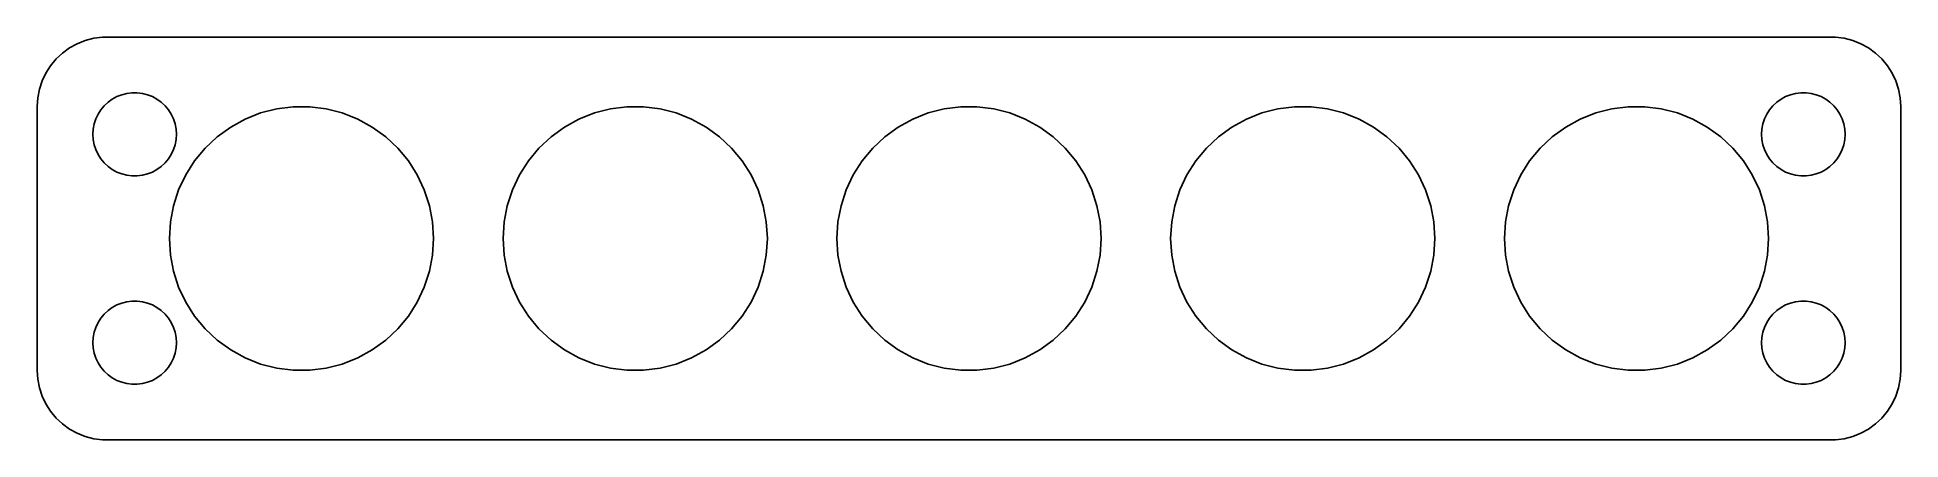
# Model space of a CAD drawing. Header units: metres. Extents: x -67 to 67, y -14 to 14.
import ezdxf

# ---------------------------------------------------------------- set-up
doc = ezdxf.new("R2010")
doc.units = ezdxf.units.M

msp = doc.modelspace()

# ---------------------------------------------------------------- linework, layer by layer
for p, q in [((-64.6791, 13.7216), (-65.1871, 13.3526)), ((-64.1289, 14.0241), (-64.6791, 13.7216)), ((-63.5451, 14.2553), (-64.1289, 14.0241)), ((-62.9369, 14.4114), (-63.5451, 14.2553)), ((-62.3139, 14.4901), (-62.9369, 14.4114)), ((62.3139, 14.4901), (-62.3139, 14.4901)), ((62.9369, 14.4114), (62.3139, 14.4901)), ((63.5451, 14.2553), (62.9369, 14.4114)), ((64.1289, 14.0241), (63.5451, 14.2553)), ((64.6791, 13.7216), (64.1289, 14.0241)), ((65.1871, 13.3526), (64.6791, 13.7216)), ((-66.0451, 12.4389), (-66.3815, 11.9088)), ((-65.6448, 12.9227), (-66.0451, 12.4389)), ((-65.1871, 13.3526), (-65.6448, 12.9227)), ((65.6448, 12.9227), (65.1871, 13.3526)), ((66.0451, 12.4389), (65.6448, 12.9227)), ((66.3815, 11.9088), (66.0451, 12.4389)), ((-66.8429, 10.7434), (-66.9606, 10.1267)), ((-66.6489, 11.3406), (-66.8429, 10.7434)), ((-66.3815, 11.9088), (-66.6489, 11.3406)), ((66.6489, 11.3406), (66.3815, 11.9088)), ((66.8429, 10.7434), (66.6489, 11.3406)), ((66.9606, 10.1267), (66.8429, 10.7434)), ((-66.9606, 10.1267), (-67, 9.5)), ((-67, 9.5), (-67, -9.5)), ((-62.427, 9.26335), (-62.1869, 9.55363)), ((-62.1869, 9.55363), (-61.9123, 9.81154)), ((-61.9123, 9.81154), (-61.6075, 10.033)), ((-61.6075, 10.033), (-61.2773, 10.2145)), ((-61.2773, 10.2145), (-60.927, 10.3532)), ((-60.927, 10.3532), (-60.5621, 10.4469)), ((-60.5621, 10.4469), (-60.1884, 10.4941)), ((-60.1884, 10.4941), (-59.8116, 10.4941)), ((-59.8116, 10.4941), (-59.4379, 10.4469)), ((-59.4379, 10.4469), (-59.0729, 10.3532)), ((-59.0729, 10.3532), (-58.7227, 10.2145)), ((-58.7227, 10.2145), (-58.3925, 10.033)), ((-58.3925, 10.033), (-58.0877, 9.81154)), ((-58.0877, 9.81154), (-57.8131, 9.55363)), ((-57.8131, 9.55363), (-57.5729, 9.26335)), ((-49.7801, 9.33173), (-48.5965, 9.48125)), ((-48.5965, 9.48125), (-47.4035, 9.48125)), ((-47.4035, 9.48125), (-46.2199, 9.33173)), ((-25.7801, 9.33173), (-24.5965, 9.48125)), ((-24.5965, 9.48125), (-23.4035, 9.48125)), ((-23.4035, 9.48125), (-22.2199, 9.33173)), ((-1.78012, 9.33173), (-0.5965, 9.48125)), ((-0.5965, 9.48125), (0.5965, 9.48125)), ((0.5965, 9.48125), (1.78012, 9.33173)), ((22.2199, 9.33173), (23.4035, 9.48125)), ((23.4035, 9.48125), (24.5965, 9.48125)), ((24.5965, 9.48125), (25.7801, 9.33173)), ((46.2199, 9.33173), (47.4035, 9.48125)), ((47.4035, 9.48125), (48.5965, 9.48125)), ((48.5965, 9.48125), (49.7801, 9.33173)), ((57.5729, 9.26335), (57.8131, 9.55363)), ((57.8131, 9.55363), (58.0877, 9.81154)), ((58.0877, 9.81154), (58.3925, 10.033)), ((58.3925, 10.033), (58.7227, 10.2145)), ((58.7227, 10.2145), (59.0729, 10.3532)), ((59.0729, 10.3532), (59.4379, 10.4469)), ((59.4379, 10.4469), (59.8116, 10.4941)), ((59.8116, 10.4941), (60.1884, 10.4941)), ((60.1884, 10.4941), (60.5621, 10.4469)), ((60.5621, 10.4469), (60.927, 10.3532)), ((60.927, 10.3532), (61.2773, 10.2145)), ((61.2773, 10.2145), (61.6075, 10.033)), ((61.6075, 10.033), (61.9123, 9.81154)), ((61.9123, 9.81154), (62.1869, 9.55363)), ((62.1869, 9.55363), (62.427, 9.26335)), ((67, 9.5), (66.9606, 10.1267)), ((67, -9.5), (67, 9.5)), ((-62.9763, 7.87599), (-62.9057, 8.24606)), ((-62.9057, 8.24606), (-62.7893, 8.60437)), ((-62.7893, 8.60437), (-62.6289, 8.94525)), ((-62.6289, 8.94525), (-62.427, 9.26335)), ((-57.5729, 9.26335), (-57.3711, 8.94525)), ((-57.3711, 8.94525), (-57.2107, 8.60437)), ((-57.2107, 8.60437), (-57.0942, 8.24606)), ((-57.0942, 8.24606), (-57.0237, 7.87599)), ((-53.0903, 8.0211), (-52.0449, 8.59586)), ((-52.0449, 8.59586), (-50.9357, 9.03503)), ((-50.9357, 9.03503), (-49.7801, 9.33173)), ((-46.2199, 9.33173), (-45.0643, 9.03503)), ((-45.0643, 9.03503), (-43.9551, 8.59586)), ((-43.9551, 8.59586), (-42.9096, 8.0211)), ((-29.0903, 8.0211), (-28.0449, 8.59586)), ((-28.0449, 8.59586), (-26.9357, 9.03503)), ((-26.9357, 9.03503), (-25.7801, 9.33173)), ((-22.2199, 9.33173), (-21.0643, 9.03503)), ((-21.0643, 9.03503), (-19.9551, 8.59586)), ((-19.9551, 8.59586), (-18.9096, 8.0211)), ((-5.09035, 8.0211), (-4.04489, 8.59586)), ((-4.04489, 8.59586), (-2.93565, 9.03503)), ((-2.93565, 9.03503), (-1.78012, 9.33173)), ((1.78012, 9.33173), (2.93565, 9.03503)), ((2.93565, 9.03503), (4.04489, 8.59586)), ((4.04489, 8.59586), (5.09035, 8.0211)), ((18.9096, 8.0211), (19.9551, 8.59586)), ((19.9551, 8.59586), (21.0643, 9.03503)), ((21.0643, 9.03503), (22.2199, 9.33173)), ((25.7801, 9.33173), (26.9357, 9.03503)), ((26.9357, 9.03503), (28.0449, 8.59586)), ((28.0449, 8.59586), (29.0903, 8.0211)), ((42.9096, 8.0211), (43.9551, 8.59586)), ((43.9551, 8.59586), (45.0643, 9.03503)), ((45.0643, 9.03503), (46.2199, 9.33173)), ((49.7801, 9.33173), (50.9357, 9.03503)), ((50.9357, 9.03503), (52.0449, 8.59586)), ((52.0449, 8.59586), (53.0903, 8.0211)), ((57.0237, 7.87599), (57.0942, 8.24606)), ((57.0942, 8.24606), (57.2107, 8.60437)), ((57.2107, 8.60437), (57.3711, 8.94525)), ((57.3711, 8.94525), (57.5729, 9.26335)), ((62.427, 9.26335), (62.6289, 8.94525)), ((62.6289, 8.94525), (62.7893, 8.60437)), ((62.7893, 8.60437), (62.9057, 8.24606)), ((62.9057, 8.24606), (62.9763, 7.87599)), ((-63, 7.5), (-62.9763, 7.87599)), ((-62.9763, 7.12399), (-63, 7.5)), ((-62.9057, 6.75392), (-62.9763, 7.12399)), ((-62.7893, 6.39561), (-62.9057, 6.75392)), ((-57.0942, 6.75392), (-57.2107, 6.39561)), ((-57.0237, 7.12399), (-57.0942, 6.75392)), ((-57.0237, 7.87599), (-57, 7.5)), ((-57, 7.5), (-57.0237, 7.12399)), ((-54.9252, 6.50319), (-54.0555, 7.31987)), ((-54.0555, 7.31987), (-53.0903, 8.0211)), ((-42.9096, 8.0211), (-41.9445, 7.31987)), ((-41.9445, 7.31987), (-41.0748, 6.50319)), ((-30.9252, 6.50319), (-30.0555, 7.31987)), ((-30.0555, 7.31987), (-29.0903, 8.0211)), ((-18.9096, 8.0211), (-17.9445, 7.31987)), ((-17.9445, 7.31987), (-17.0748, 6.50319)), ((-6.9252, 6.50319), (-6.05553, 7.31987)), ((-6.05553, 7.31987), (-5.09035, 8.0211)), ((5.09035, 8.0211), (6.05553, 7.31987)), ((6.05553, 7.31987), (6.9252, 6.50319)), ((17.0748, 6.50319), (17.9445, 7.31987)), ((17.9445, 7.31987), (18.9096, 8.0211)), ((29.0903, 8.0211), (30.0555, 7.31987)), ((30.0555, 7.31987), (30.9252, 6.50319)), ((41.0748, 6.50319), (41.9445, 7.31987)), ((41.9445, 7.31987), (42.9096, 8.0211)), ((53.0903, 8.0211), (54.0555, 7.31987)), ((54.0555, 7.31987), (54.9252, 6.50319)), ((57, 7.5), (57.0237, 7.87599)), ((57.0237, 7.12399), (57, 7.5)), ((57.0942, 6.75392), (57.0237, 7.12399)), ((57.2107, 6.39561), (57.0942, 6.75392)), ((62.9057, 6.75392), (62.7893, 6.39561)), ((62.9763, 7.12399), (62.9057, 6.75392)), ((62.9763, 7.87599), (63, 7.5)), ((63, 7.5), (62.9763, 7.12399)), ((-62.6289, 6.05473), (-62.7893, 6.39561)), ((-62.427, 5.73663), (-62.6289, 6.05473)), ((-62.1869, 5.44635), (-62.427, 5.73663)), ((-61.9123, 5.18845), (-62.1869, 5.44635)), ((-57.8131, 5.44635), (-58.0877, 5.18845)), ((-57.5729, 5.73663), (-57.8131, 5.44635)), ((-57.3711, 6.05473), (-57.5729, 5.73663)), ((-57.2107, 6.39561), (-57.3711, 6.05473)), ((-56.3249, 4.57664), (-55.6857, 5.58395)), ((-55.6857, 5.58395), (-54.9252, 6.50319)), ((-41.0748, 6.50319), (-40.3143, 5.58395)), ((-40.3143, 5.58395), (-39.6751, 4.57664)), ((-32.3249, 4.57664), (-31.6857, 5.58395)), ((-31.6857, 5.58395), (-30.9252, 6.50319)), ((-17.0748, 6.50319), (-16.3143, 5.58395)), ((-16.3143, 5.58395), (-15.6751, 4.57664)), ((-8.32491, 4.57664), (-7.68565, 5.58395)), ((-7.68565, 5.58395), (-6.9252, 6.50319)), ((6.9252, 6.50319), (7.68565, 5.58395)), ((7.68565, 5.58395), (8.32491, 4.57664)), ((15.6751, 4.57664), (16.3143, 5.58395)), ((16.3143, 5.58395), (17.0748, 6.50319)), ((30.9252, 6.50319), (31.6857, 5.58395)), ((31.6857, 5.58395), (32.3249, 4.57664)), ((39.6751, 4.57664), (40.3143, 5.58395)), ((40.3143, 5.58395), (41.0748, 6.50319)), ((54.9252, 6.50319), (55.6857, 5.58395)), ((55.6857, 5.58395), (56.3249, 4.57664)), ((57.3711, 6.05473), (57.2107, 6.39561)), ((57.5729, 5.73663), (57.3711, 6.05473)), ((57.8131, 5.44635), (57.5729, 5.73663)), ((58.0877, 5.18845), (57.8131, 5.44635)), ((62.1869, 5.44635), (61.9123, 5.18845)), ((62.427, 5.73663), (62.1869, 5.44635)), ((62.6289, 6.05473), (62.427, 5.73663)), ((62.7893, 6.39561), (62.6289, 6.05473)), ((-61.6075, 4.96701), (-61.9123, 5.18845)), ((-61.2773, 4.78551), (-61.6075, 4.96701)), ((-60.927, 4.64682), (-61.2773, 4.78551)), ((-60.5621, 4.55313), (-60.927, 4.64682)), ((-60.1884, 4.50591), (-60.5621, 4.55313)), ((-59.8116, 4.50591), (-60.1884, 4.50591)), ((-59.4379, 4.55313), (-59.8116, 4.50591)), ((-59.0729, 4.64682), (-59.4379, 4.55313)), ((-58.7227, 4.78551), (-59.0729, 4.64682)), ((-58.3925, 4.96701), (-58.7227, 4.78551)), ((-58.0877, 5.18845), (-58.3925, 4.96701)), ((-56.8329, 3.49718), (-56.3249, 4.57664)), ((-39.6751, 4.57664), (-39.1671, 3.49718)), ((-32.8329, 3.49718), (-32.3249, 4.57664)), ((-15.6751, 4.57664), (-15.1671, 3.49718)), ((-8.83287, 3.49718), (-8.32491, 4.57664)), ((8.32491, 4.57664), (8.83287, 3.49718)), ((15.1671, 3.49718), (15.6751, 4.57664)), ((32.3249, 4.57664), (32.8329, 3.49718)), ((39.1671, 3.49718), (39.6751, 4.57664)), ((56.3249, 4.57664), (56.8329, 3.49718)), ((58.3925, 4.96701), (58.0877, 5.18845)), ((58.7227, 4.78551), (58.3925, 4.96701)), ((59.0729, 4.64682), (58.7227, 4.78551)), ((59.4379, 4.55313), (59.0729, 4.64682)), ((59.8116, 4.50591), (59.4379, 4.55313)), ((60.1884, 4.50591), (59.8116, 4.50591)), ((60.5621, 4.55313), (60.1884, 4.50591)), ((60.927, 4.64682), (60.5621, 4.55313)), ((61.2773, 4.78551), (60.927, 4.64682)), ((61.6075, 4.96701), (61.2773, 4.78551)), ((61.9123, 5.18845), (61.6075, 4.96701)), ((-57.2015, 2.36255), (-56.8329, 3.49718)), ((-39.1671, 3.49718), (-38.7984, 2.36255)), ((-33.2015, 2.36255), (-32.8329, 3.49718)), ((-15.1671, 3.49718), (-14.7984, 2.36255)), ((-9.20154, 2.36255), (-8.83287, 3.49718)), ((8.83287, 3.49718), (9.20154, 2.36255)), ((14.7984, 2.36255), (15.1671, 3.49718)), ((32.8329, 3.49718), (33.2015, 2.36255)), ((38.7984, 2.36255), (39.1671, 3.49718)), ((56.8329, 3.49718), (57.2015, 2.36255)), ((-57.4251, 1.19066), (-57.2015, 2.36255)), ((-38.7984, 2.36255), (-38.5749, 1.19066)), ((-33.4251, 1.19066), (-33.2015, 2.36255)), ((-14.7984, 2.36255), (-14.5749, 1.19066)), ((-9.42508, 1.19066), (-9.20154, 2.36255)), ((9.20154, 2.36255), (9.42508, 1.19066)), ((14.5749, 1.19066), (14.7984, 2.36255)), ((33.2015, 2.36255), (33.4251, 1.19066)), ((38.5749, 1.19066), (38.7984, 2.36255)), ((57.2015, 2.36255), (57.4251, 1.19066)), ((-57.5, 0), (-57.4251, 1.19066)), ((-57.4251, -1.19066), (-57.5, 0)), ((-38.5749, 1.19066), (-38.5, 0)), ((-38.5, 0), (-38.5749, -1.19066)), ((-33.5, 0), (-33.4251, 1.19066)), ((-33.4251, -1.19066), (-33.5, 0)), ((-14.5749, 1.19066), (-14.5, 0)), ((-14.5, 0), (-14.5749, -1.19066)), ((-9.5, 0), (-9.42508, 1.19066)), ((-9.42508, -1.19066), (-9.5, 0)), ((9.42508, 1.19066), (9.5, 0)), ((9.5, 0), (9.42508, -1.19066)), ((14.5, 0), (14.5749, 1.19066)), ((14.5749, -1.19066), (14.5, 0)), ((33.4251, 1.19066), (33.5, 0)), ((33.5, 0), (33.4251, -1.19066)), ((38.5, 0), (38.5749, 1.19066)), ((38.5749, -1.19066), (38.5, 0)), ((57.4251, 1.19066), (57.5, 0)), ((57.5, 0), (57.4251, -1.19066)), ((-57.2015, -2.36255), (-57.4251, -1.19066)), ((-38.5749, -1.19066), (-38.7984, -2.36255)), ((-33.2015, -2.36255), (-33.4251, -1.19066)), ((-14.5749, -1.19066), (-14.7984, -2.36255)), ((-9.20154, -2.36255), (-9.42508, -1.19066)), ((9.42508, -1.19066), (9.20154, -2.36255)), ((14.7984, -2.36255), (14.5749, -1.19066)), ((33.4251, -1.19066), (33.2015, -2.36255)), ((38.7984, -2.36255), (38.5749, -1.19066)), ((57.4251, -1.19066), (57.2015, -2.36255)), ((-56.8329, -3.49718), (-57.2015, -2.36255)), ((-38.7984, -2.36255), (-39.1671, -3.49718)), ((-32.8329, -3.49718), (-33.2015, -2.36255)), ((-14.7984, -2.36255), (-15.1671, -3.49718)), ((-8.83287, -3.49718), (-9.20154, -2.36255)), ((9.20154, -2.36255), (8.83287, -3.49718)), ((15.1671, -3.49718), (14.7984, -2.36255)), ((33.2015, -2.36255), (32.8329, -3.49718)), ((39.1671, -3.49718), (38.7984, -2.36255)), ((57.2015, -2.36255), (56.8329, -3.49718)), ((-56.3249, -4.57664), (-56.8329, -3.49718)), ((-39.1671, -3.49718), (-39.6751, -4.57664)), ((-32.3249, -4.57664), (-32.8329, -3.49718)), ((-15.1671, -3.49718), (-15.6751, -4.57664)), ((-8.32491, -4.57664), (-8.83287, -3.49718)), ((8.83287, -3.49718), (8.32491, -4.57664)), ((15.6751, -4.57664), (15.1671, -3.49718)), ((32.8329, -3.49718), (32.3249, -4.57664)), ((39.6751, -4.57664), (39.1671, -3.49718)), ((56.8329, -3.49718), (56.3249, -4.57664)), ((-62.1869, -5.44635), (-61.9123, -5.18845)), ((-61.9123, -5.18845), (-61.6075, -4.96701)), ((-61.6075, -4.96701), (-61.2773, -4.78551)), ((-61.2773, -4.78551), (-60.927, -4.64682)), ((-60.927, -4.64682), (-60.5621, -4.55313)), ((-60.5621, -4.55313), (-60.1884, -4.50591)), ((-60.1884, -4.50591), (-59.8116, -4.50591)), ((-59.8116, -4.50591), (-59.4379, -4.55313)), ((-59.4379, -4.55313), (-59.0729, -4.64682)), ((-59.0729, -4.64682), (-58.7227, -4.78551)), ((-58.7227, -4.78551), (-58.3925, -4.96701)), ((-58.3925, -4.96701), (-58.0877, -5.18845)), ((-58.0877, -5.18845), (-57.8131, -5.44635)), ((-55.6857, -5.58395), (-56.3249, -4.57664)), ((-39.6751, -4.57664), (-40.3143, -5.58395)), ((-31.6857, -5.58395), (-32.3249, -4.57664)), ((-15.6751, -4.57664), (-16.3143, -5.58395)), ((-7.68565, -5.58395), (-8.32491, -4.57664)), ((8.32491, -4.57664), (7.68565, -5.58395)), ((16.3143, -5.58395), (15.6751, -4.57664)), ((32.3249, -4.57664), (31.6857, -5.58395)), ((40.3143, -5.58395), (39.6751, -4.57664)), ((56.3249, -4.57664), (55.6857, -5.58395)), ((57.8131, -5.44635), (58.0877, -5.18845)), ((58.0877, -5.18845), (58.3925, -4.96701)), ((58.3925, -4.96701), (58.7227, -4.78551)), ((58.7227, -4.78551), (59.0729, -4.64682)), ((59.0729, -4.64682), (59.4379, -4.55313)), ((59.4379, -4.55313), (59.8116, -4.50591)), ((59.8116, -4.50591), (60.1884, -4.50591)), ((60.1884, -4.50591), (60.5621, -4.55313)), ((60.5621, -4.55313), (60.927, -4.64682)), ((60.927, -4.64682), (61.2773, -4.78551)), ((61.2773, -4.78551), (61.6075, -4.96701)), ((61.6075, -4.96701), (61.9123, -5.18845)), ((61.9123, -5.18845), (62.1869, -5.44635)), ((-62.9057, -6.75392), (-62.7893, -6.39561)), ((-62.7893, -6.39561), (-62.6289, -6.05473)), ((-62.6289, -6.05473), (-62.427, -5.73663)), ((-62.427, -5.73663), (-62.1869, -5.44635)), ((-57.8131, -5.44635), (-57.5729, -5.73663)), ((-57.5729, -5.73663), (-57.3711, -6.05473)), ((-57.3711, -6.05473), (-57.2107, -6.39561)), ((-57.2107, -6.39561), (-57.0942, -6.75392)), ((-54.9252, -6.50319), (-55.6857, -5.58395)), ((-54.0555, -7.31987), (-54.9252, -6.50319)), ((-41.0748, -6.50319), (-41.9445, -7.31987)), ((-40.3143, -5.58395), (-41.0748, -6.50319)), ((-30.9252, -6.50319), (-31.6857, -5.58395)), ((-30.0555, -7.31987), (-30.9252, -6.50319)), ((-17.0748, -6.50319), (-17.9445, -7.31987)), ((-16.3143, -5.58395), (-17.0748, -6.50319)), ((-6.9252, -6.50319), (-7.68565, -5.58395)), ((-6.05553, -7.31987), (-6.9252, -6.50319)), ((6.9252, -6.50319), (6.05553, -7.31987)), ((7.68565, -5.58395), (6.9252, -6.50319)), ((17.0748, -6.50319), (16.3143, -5.58395)), ((17.9445, -7.31987), (17.0748, -6.50319)), ((30.9252, -6.50319), (30.0555, -7.31987)), ((31.6857, -5.58395), (30.9252, -6.50319)), ((41.0748, -6.50319), (40.3143, -5.58395)), ((41.9445, -7.31987), (41.0748, -6.50319)), ((54.9252, -6.50319), (54.0555, -7.31987)), ((55.6857, -5.58395), (54.9252, -6.50319)), ((57.0942, -6.75392), (57.2107, -6.39561)), ((57.2107, -6.39561), (57.3711, -6.05473)), ((57.3711, -6.05473), (57.5729, -5.73663)), ((57.5729, -5.73663), (57.8131, -5.44635)), ((62.1869, -5.44635), (62.427, -5.73663)), ((62.427, -5.73663), (62.6289, -6.05473)), ((62.6289, -6.05473), (62.7893, -6.39561)), ((62.7893, -6.39561), (62.9057, -6.75392)), ((-63, -7.5), (-62.9763, -7.12399)), ((-62.9763, -7.87599), (-63, -7.5)), ((-62.9763, -7.12399), (-62.9057, -6.75392)), ((-62.9057, -8.24606), (-62.9763, -7.87599)), ((-57.0942, -6.75392), (-57.0237, -7.12399)), ((-57.0237, -7.87599), (-57.0942, -8.24606)), ((-57.0237, -7.12399), (-57, -7.5)), ((-57, -7.5), (-57.0237, -7.87599)), ((-53.0903, -8.0211), (-54.0555, -7.31987)), ((-52.0449, -8.59586), (-53.0903, -8.0211)), ((-42.9096, -8.0211), (-43.9551, -8.59586)), ((-41.9445, -7.31987), (-42.9096, -8.0211)), ((-29.0903, -8.0211), (-30.0555, -7.31987)), ((-28.0449, -8.59586), (-29.0903, -8.0211)), ((-18.9096, -8.0211), (-19.9551, -8.59586)), ((-17.9445, -7.31987), (-18.9096, -8.0211)), ((-5.09035, -8.0211), (-6.05553, -7.31987)), ((-4.04489, -8.59586), (-5.09035, -8.0211)), ((5.09035, -8.0211), (4.04489, -8.59586)), ((6.05553, -7.31987), (5.09035, -8.0211)), ((18.9096, -8.0211), (17.9445, -7.31987)), ((19.9551, -8.59586), (18.9096, -8.0211)), ((29.0903, -8.0211), (28.0449, -8.59586)), ((30.0555, -7.31987), (29.0903, -8.0211)), ((42.9096, -8.0211), (41.9445, -7.31987)), ((43.9551, -8.59586), (42.9096, -8.0211)), ((53.0903, -8.0211), (52.0449, -8.59586)), ((54.0555, -7.31987), (53.0903, -8.0211)), ((57, -7.5), (57.0237, -7.12399)), ((57.0237, -7.87599), (57, -7.5)), ((57.0237, -7.12399), (57.0942, -6.75392)), ((57.0942, -8.24606), (57.0237, -7.87599)), ((62.9057, -6.75392), (62.9763, -7.12399)), ((62.9763, -7.87599), (62.9057, -8.24606)), ((62.9763, -7.12399), (63, -7.5)), ((63, -7.5), (62.9763, -7.87599)), ((-62.7893, -8.60437), (-62.9057, -8.24606)), ((-62.6289, -8.94525), (-62.7893, -8.60437)), ((-62.427, -9.26335), (-62.6289, -8.94525)), ((-62.1869, -9.55363), (-62.427, -9.26335)), ((-57.5729, -9.26335), (-57.8131, -9.55363)), ((-57.3711, -8.94525), (-57.5729, -9.26335)), ((-57.2107, -8.60437), (-57.3711, -8.94525)), ((-57.0942, -8.24606), (-57.2107, -8.60437)), ((-50.9357, -9.03503), (-52.0449, -8.59586)), ((-49.7801, -9.33173), (-50.9357, -9.03503)), ((-48.5965, -9.48125), (-49.7801, -9.33173)), ((-46.2199, -9.33173), (-47.4035, -9.48125)), ((-45.0643, -9.03503), (-46.2199, -9.33173)), ((-43.9551, -8.59586), (-45.0643, -9.03503)), ((-26.9357, -9.03503), (-28.0449, -8.59586)), ((-25.7801, -9.33173), (-26.9357, -9.03503)), ((-24.5965, -9.48125), (-25.7801, -9.33173)), ((-22.2199, -9.33173), (-23.4035, -9.48125)), ((-21.0643, -9.03503), (-22.2199, -9.33173)), ((-19.9551, -8.59586), (-21.0643, -9.03503)), ((-2.93565, -9.03503), (-4.04489, -8.59586)), ((-1.78012, -9.33173), (-2.93565, -9.03503)), ((-0.5965, -9.48125), (-1.78012, -9.33173)), ((1.78012, -9.33173), (0.5965, -9.48125)), ((2.93565, -9.03503), (1.78012, -9.33173)), ((4.04489, -8.59586), (2.93565, -9.03503)), ((21.0643, -9.03503), (19.9551, -8.59586)), ((22.2199, -9.33173), (21.0643, -9.03503)), ((23.4035, -9.48125), (22.2199, -9.33173)), ((25.7801, -9.33173), (24.5965, -9.48125)), ((26.9357, -9.03503), (25.7801, -9.33173)), ((28.0449, -8.59586), (26.9357, -9.03503)), ((45.0643, -9.03503), (43.9551, -8.59586)), ((46.2199, -9.33173), (45.0643, -9.03503)), ((47.4035, -9.48125), (46.2199, -9.33173)), ((49.7801, -9.33173), (48.5965, -9.48125)), ((50.9357, -9.03503), (49.7801, -9.33173)), ((52.0449, -8.59586), (50.9357, -9.03503)), ((57.2107, -8.60437), (57.0942, -8.24606)), ((57.3711, -8.94525), (57.2107, -8.60437)), ((57.5729, -9.26335), (57.3711, -8.94525)), ((57.8131, -9.55363), (57.5729, -9.26335)), ((62.427, -9.26335), (62.1869, -9.55363)), ((62.6289, -8.94525), (62.427, -9.26335)), ((62.7893, -8.60437), (62.6289, -8.94525)), ((62.9057, -8.24606), (62.7893, -8.60437)), ((-67, -9.5), (-66.9606, -10.1267)), ((-66.9606, -10.1267), (-66.8429, -10.7434)), ((-61.9123, -9.81154), (-62.1869, -9.55363)), ((-61.6075, -10.033), (-61.9123, -9.81154)), ((-61.2773, -10.2145), (-61.6075, -10.033)), ((-60.927, -10.3532), (-61.2773, -10.2145)), ((-60.5621, -10.4469), (-60.927, -10.3532)), ((-60.1884, -10.4941), (-60.5621, -10.4469)), ((-59.8116, -10.4941), (-60.1884, -10.4941)), ((-59.4379, -10.4469), (-59.8116, -10.4941)), ((-59.0729, -10.3532), (-59.4379, -10.4469)), ((-58.7227, -10.2145), (-59.0729, -10.3532)), ((-58.3925, -10.033), (-58.7227, -10.2145)), ((-58.0877, -9.81154), (-58.3925, -10.033)), ((-57.8131, -9.55363), (-58.0877, -9.81154)), ((-47.4035, -9.48125), (-48.5965, -9.48125)), ((-23.4035, -9.48125), (-24.5965, -9.48125)), ((0.5965, -9.48125), (-0.5965, -9.48125)), ((24.5965, -9.48125), (23.4035, -9.48125)), ((48.5965, -9.48125), (47.4035, -9.48125)), ((58.0877, -9.81154), (57.8131, -9.55363)), ((58.3925, -10.033), (58.0877, -9.81154)), ((58.7227, -10.2145), (58.3925, -10.033)), ((59.0729, -10.3532), (58.7227, -10.2145)), ((59.4379, -10.4469), (59.0729, -10.3532)), ((59.8116, -10.4941), (59.4379, -10.4469)), ((60.1884, -10.4941), (59.8116, -10.4941)), ((60.5621, -10.4469), (60.1884, -10.4941)), ((60.927, -10.3532), (60.5621, -10.4469)), ((61.2773, -10.2145), (60.927, -10.3532)), ((61.6075, -10.033), (61.2773, -10.2145)), ((61.9123, -9.81154), (61.6075, -10.033)), ((62.1869, -9.55363), (61.9123, -9.81154)), ((66.8429, -10.7434), (66.9606, -10.1267)), ((66.9606, -10.1267), (67, -9.5)), ((-66.8429, -10.7434), (-66.6489, -11.3406)), ((-66.6489, -11.3406), (-66.3815, -11.9088)), ((-66.3815, -11.9088), (-66.0451, -12.4389)), ((66.0451, -12.4389), (66.3815, -11.9088)), ((66.3815, -11.9088), (66.6489, -11.3406)), ((66.6489, -11.3406), (66.8429, -10.7434)), ((-66.0451, -12.4389), (-65.6448, -12.9227)), ((-65.6448, -12.9227), (-65.1871, -13.3526)), ((-65.1871, -13.3526), (-64.6791, -13.7216)), ((64.6791, -13.7216), (65.1871, -13.3526)), ((65.1871, -13.3526), (65.6448, -12.9227)), ((65.6448, -12.9227), (66.0451, -12.4389)), ((-64.6791, -13.7216), (-64.1289, -14.0241)), ((-64.1289, -14.0241), (-63.5451, -14.2553)), ((-63.5451, -14.2553), (-62.9369, -14.4114)), ((-62.9369, -14.4114), (-62.3139, -14.4901)), ((-62.3139, -14.4901), (62.3139, -14.4901)), ((62.3139, -14.4901), (62.9369, -14.4114)), ((62.9369, -14.4114), (63.5451, -14.2553)), ((63.5451, -14.2553), (64.1289, -14.0241)), ((64.1289, -14.0241), (64.6791, -13.7216))]:
    msp.add_line(p, q)

doc.saveas('drawing.dxf')
